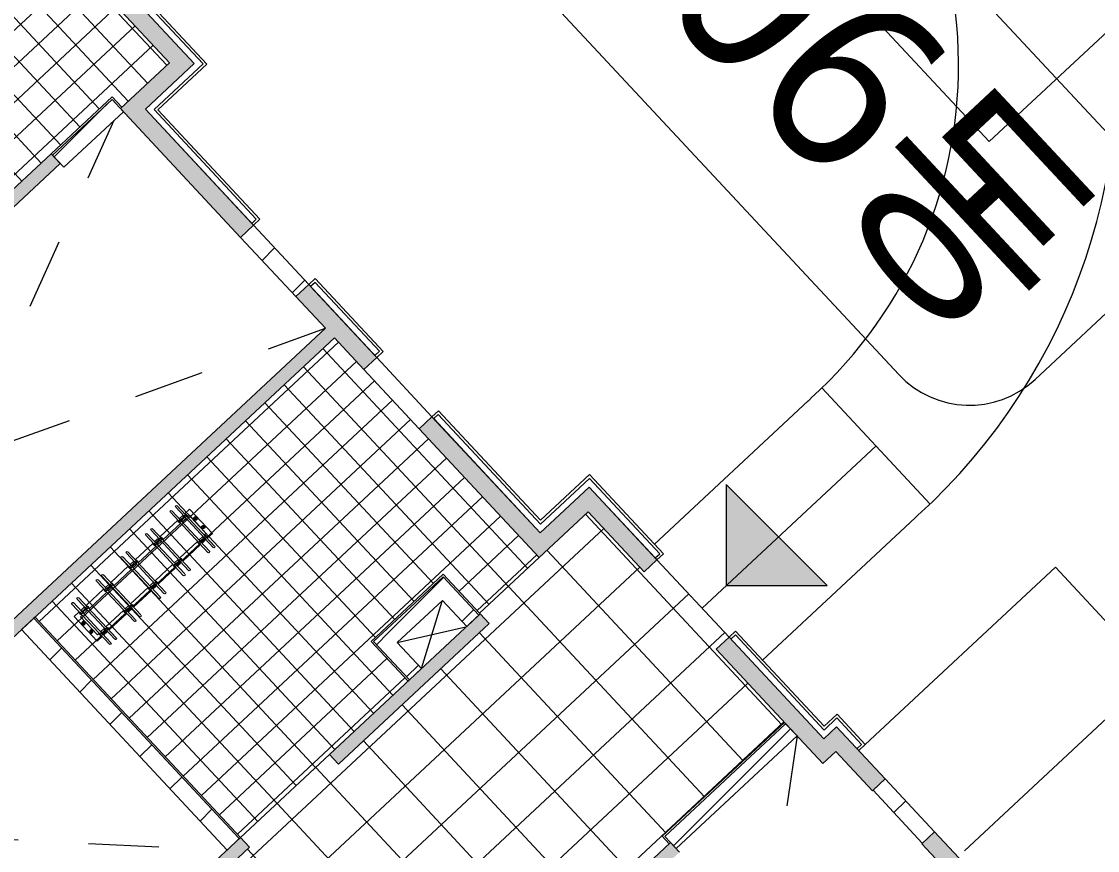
# Model space of a CAD drawing. Header units: millimetres. Extents: x -71377 to 516042, y -145869 to 441446.
# Drawn here: x 242137 to 254349, y 116749 to 126157 of the extents above; entities that cross this region are included whole.
import ezdxf

# ---------------------------------------------------------------- set-up
doc = ezdxf.new("R2010")
doc.units = ezdxf.units.MM
doc.header["$LTSCALE"] = 1000
doc.linetypes.add('_점선_S_', pattern=[1.6, 0.8, -0.8])
for name, color, linetype, lineweight in [('06', 6, 'Continuous', 5), ('A-fnsh', 5, 'Continuous', 5), ('A-hat', 251, 'Continuous', 5), ('A-insu', 251, 'Continuous', 5), ('A-text-2', 7, 'Continuous', 5), ('A_bwall', 3, 'Continuous', 5), ('A_cwall', 2, 'Continuous', 5), ('A_fnsh', 5, 'Continuous', 5), ('A_fnsh-4', 4, 'Continuous', 5), ('AA_오픈', 8, '_점선_S_', 5), ('조경라인_dwg', 8, 'Continuous', 5), ('패밀리로 가져오기', 8, 'Continuous', 5)]:
    doc.layers.add(name, color=color, linetype=linetype, lineweight=lineweight)
doc.styles.add('나눔고딕_2', font='NanumGothic.ttf', dxfattribs={"height": 2000})
pattern_1 = [(45, (165969.5, 243949.9), (-353.5534, 353.5534), [])]

# ---------------------------------------------------------------- blocks, each defined once
blk = doc.blocks.new('자전거보관소_2D - 자전거보관소_dwg-3619136-지반층 배치도')
at = {"layer": '패밀리로 가져오기'}
for p, q in [((1167, 2016), (543, 2016)), ((1167, 1993), (543, 1993)), ((665, 1993), (665, 1934)), ((684, 1994), (684, 1934)), ((696, 1994), (696, 1934)), ((715, 1993), (715, 1934)), ((995, 1993), (995, 1934)), ((1014, 1994), (1014, 1934)), ((1026, 1994), (1026, 1934)), ((1045, 1993), (1045, 1934)), ((1167, 1934), (543, 1934)), ((1167, 1911), (543, 1911)), ((665, 1911), (665, 1634)), ((715, 1911), (715, 1634)), ((995, 1911), (995, 1634)), ((1045, 1911), (1045, 1634)), ((1167, 1634), (543, 1634)), ((1167, 1611), (543, 1611)), ((665, 1611), (665, 1552)), ((684, 1612), (684, 1552)), ((696, 1612), (696, 1552)), ((715, 1611), (715, 1552)), ((995, 1611), (995, 1552)), ((1014, 1612), (1014, 1552)), ((1026, 1612), (1026, 1552)), ((1045, 1611), (1045, 1552)), ((1167, 1552), (543, 1552)), ((1167, 1529), (543, 1529)), ((665, 1529), (665, 1252)), ((715, 1529), (715, 1252)), ((995, 1529), (995, 1252)), ((1045, 1529), (1045, 1252)), ((1167, 1252), (543, 1252)), ((1167, 1229), (543, 1229)), ((665, 1229), (665, 1170)), ((684, 1230), (684, 1170)), ((696, 1230), (696, 1170)), ((715, 1229), (715, 1170)), ((995, 1229), (995, 1170)), ((1014, 1230), (1014, 1170)), ((1026, 1230), (1026, 1170)), ((1045, 1229), (1045, 1170)), ((1167, 1170), (543, 1170)), ((1167, 1147), (543, 1147)), ((665, 1147), (665, 870)), ((715, 1147), (715, 870)), ((995, 1147), (995, 870)), ((1045, 1147), (1045, 870)), ((1167, 870), (543, 870)), ((1167, 847), (543, 847)), ((1167, 788), (543, 788)), ((1167, 765), (543, 765)), ((665, 847), (665, 788)), ((665, 765), (665, 488)), ((684, 848), (684, 788)), ((696, 848), (696, 788)), ((715, 847), (715, 788)), ((715, 765), (715, 488)), ((995, 847), (995, 788)), ((995, 765), (995, 488)), ((1014, 848), (1014, 788)), ((1026, 848), (1026, 788)), ((1045, 847), (1045, 788)), ((1045, 765), (1045, 488)), ((1167, 488), (543, 488)), ((1167, 465), (543, 465)), ((1167, 406), (543, 406)), ((1167, 384), (543, 384)), ((665, 465), (665, 406)), ((684, 465), (684, 406)), ((696, 465), (696, 406)), ((715, 465), (715, 406)), ((995, 465), (995, 406)), ((1014, 465), (1014, 406)), ((1026, 465), (1026, 406)), ((1045, 465), (1045, 406))]:
    blk.add_line(p, q, dxfattribs=at)
at = {"layer": '패밀리로 가져오기', "flags": 128}
for points in [[(1045, 2016), (1045, 2094), (665, 2094), (665, 2016)], [(995, 2016), (995, 2044), (715, 2044), (715, 2016)], [(665, 384), (665, 305), (1045, 305), (1045, 384)], [(715, 384), (715, 355), (995, 355), (995, 384)]]:
    blk.add_lwpolyline(points, dxfattribs=at)
for points in [[(798, 2050), (782, 2050), (772, 2060), (772, 2076), (782, 2087), (798, 2087), (808, 2076), (808, 2060)], [(928, 2050), (912, 2050), (902, 2060), (902, 2076), (912, 2087), (928, 2087), (938, 2076), (938, 2060)], [(798, 348), (782, 348), (772, 338), (772, 322), (782, 311), (798, 311), (808, 322), (808, 338)], [(928, 348), (912, 348), (902, 338), (902, 322), (912, 311), (928, 311), (938, 322), (938, 338)]]:
    blk.add_lwpolyline(points, close=True, dxfattribs=at)
at = {"layer": '패밀리로 가져오기'}
for centre in [(790, 2068), (920, 2068), (790, 330), (920, 330)]:
    blk.add_circle(centre, 8, dxfattribs=at)
for centre, radius, start, end in [((543, 2005), 11.2, 90, 270), ((690, 2005), 21.1, 31.8156, 148.1844), ((690, 2005), 21.2, 211.8156, 252.5282), ((690, 2005), 11.1, 90, 270), ((690, 2005), 11.1, 270, 90), ((690, 2005), 21.2, 287.4718, 328.1844), ((1020, 2004), 21.1, 31.8156, 148.1844), ((1020, 2004), 21.1, 211.8156, 252.5282), ((1020, 2005), 11.1, 90, 270), ((1020, 2005), 11.1, 270, 90), ((1020, 2004), 21.1, 287.4718, 328.1844), ((1167, 2005), 11.2, 270, 90), ((543, 1923), 11.2, 90, 270), ((690, 1923), 21.1, 107.4718, 148.1844), ((690, 1923), 21.2, 211.8156, 328.1844), ((690, 1923), 11.2, 90, 270), ((690, 1923), 11.2, 270, 90), ((690, 1923), 21.1, 31.8156, 72.5282), ((1020, 1923), 21.1, 107.4718, 148.1844), ((1020, 1923), 21.2, 211.8156, 270), ((1020, 1923), 11.2, 90, 270), ((1020, 1923), 11.2, 270, 90), ((1020, 1923), 21.1, 270, 328.1844), ((1020, 1923), 21.1, 31.8156, 72.5282), ((1167, 1923), 11.2, 270, 90), ((543, 1623), 11.2, 90, 270), ((690, 1623), 21.2, 31.8156, 148.1844), ((690, 1623), 21.2, 211.8156, 252.5282), ((690, 1623), 11.1, 90, 270), ((690, 1623), 11.1, 270, 90), ((690, 1623), 21.2, 287.4718, 328.1844), ((1020, 1622), 21.2, 31.8156, 148.1844), ((1020, 1622), 21.1, 211.8156, 252.5282), ((1020, 1623), 11.1, 90, 270), ((1020, 1623), 11.1, 270, 90), ((1020, 1622), 21.2, 287.4718, 328.1844), ((1167, 1623), 11.2, 270, 90), ((543, 1541), 11.2, 90, 270), ((690, 1541), 21.1, 107.4718, 148.1844), ((690, 1541), 21.2, 211.8156, 328.1844), ((690, 1541), 11.2, 90, 270), ((690, 1541), 11.2, 270, 90), ((690, 1541), 21.1, 31.8156, 72.5282), ((1020, 1541), 21.1, 107.4718, 148.1844), ((1020, 1541), 21.2, 211.8156, 270), ((1020, 1541), 11.2, 90, 270), ((1020, 1541), 11.2, 270, 90), ((1020, 1541), 21.1, 270, 328.1844), ((1020, 1541), 21.1, 31.8156, 72.5282), ((1167, 1541), 11.2, 270, 90), ((543, 1241), 11.2, 90, 270), ((690, 1241), 21.2, 31.8156, 148.1844), ((690, 1241), 21.1, 211.8156, 252.5282), ((690, 1241), 11.2, 90, 270), ((690, 1241), 11.2, 270, 90), ((690, 1241), 21.1, 287.4718, 328.1844), ((1020, 1241), 21.2, 31.8156, 148.1844), ((1020, 1241), 21.1, 211.8156, 252.5282), ((1020, 1241), 11.2, 90, 270), ((1020, 1241), 11.2, 270, 90), ((1020, 1241), 21.2, 287.4718, 328.1844), ((1167, 1241), 11.2, 270, 90), ((543, 1159), 11.2, 90, 270), ((690, 1159), 21.1, 107.4718, 148.1844), ((690, 1159), 21.1, 211.8156, 270), ((690, 1159), 11.1, 90, 270), ((690, 1159), 11.1, 270, 90), ((690, 1159), 21.1, 270, 328.1844), ((690, 1159), 21.2, 31.8156, 72.5282), ((1020, 1159), 21.2, 107.4718, 148.1844), ((1020, 1159), 21.1, 211.8156, 270), ((1020, 1159), 11.2, 90, 270), ((1020, 1159), 11.2, 270, 90), ((1020, 1159), 21.1, 270, 328.1844), ((1020, 1159), 21.1, 31.8156, 72.5282), ((1167, 1159), 11.2, 270, 90), ((543, 859), 11.2, 90, 270), ((690, 859), 21.2, 31.8156, 148.1844), ((690, 859), 11.1, 90, 270), ((690, 859), 11.1, 270, 90), ((1020, 859), 21.2, 31.8156, 148.1844), ((1020, 859), 11.2, 90, 270), ((1020, 859), 11.2, 270, 90), ((1167, 859), 11.2, 270, 90), ((543, 777), 11.2, 90, 270), ((690, 859), 21.1, 211.8156, 252.5282), ((690, 777), 21.2, 107.4718, 148.1844), ((690, 777), 21.1, 211.8156, 270), ((690, 777), 11.1, 90, 270), ((690, 777), 11.1, 270, 90), ((690, 777), 21.2, 270, 328.1844), ((690, 859), 21.2, 287.4718, 328.1844), ((690, 777), 21.1, 31.8156, 72.5282), ((1020, 859), 21.2, 211.8156, 252.5282), ((1020, 777), 21.1, 107.4718, 148.1844), ((1020, 777), 21.2, 211.8156, 270), ((1020, 777), 11.2, 90, 270), ((1020, 777), 11.2, 270, 90), ((1020, 777), 21.2, 270, 328.1844), ((1020, 859), 21.2, 287.4718, 328.1844), ((1020, 777), 21.2, 31.8156, 72.5282), ((1167, 777), 11.2, 270, 90), ((690, 477), 21.2, 31.8156, 148.1844), ((1020, 477), 21.1, 31.8156, 148.1844), ((543, 477), 11.2, 90, 270), ((543, 395), 11.2, 90, 270), ((690, 477), 21.1, 211.8156, 252.5282), ((690, 395), 21.2, 107.4718, 148.1844), ((690, 395), 21.1, 211.8156, 270), ((690, 477), 11.1, 90, 270), ((690, 395), 11.1, 90, 270), ((690, 477), 11.1, 270, 90), ((690, 395), 11.1, 270, 90), ((690, 395), 21.1, 270, 328.1844), ((690, 477), 21.1, 287.4718, 328.1844), ((690, 395), 21.2, 31.8156, 72.5282), ((1020, 477), 21.2, 211.8156, 252.5282), ((1020, 395), 21.2, 107.4718, 148.1844), ((1020, 395), 21.2, 211.8156, 270), ((1020, 477), 11.2, 90, 270), ((1020, 395), 11.2, 90, 270), ((1020, 477), 11.2, 270, 90), ((1020, 395), 11.2, 270, 90), ((1020, 395), 21.1, 270, 328.1844), ((1020, 477), 21.1, 287.4718, 328.1844), ((1020, 395), 21.1, 31.8156, 72.5282), ((1167, 477), 11.2, 270, 90), ((1167, 395), 11.2, 270, 90)]:
    blk.add_arc(centre, radius, start, end, dxfattribs=at)
blk = doc.blocks.new('자전거보관소_2D - 자전거보관소_2D-6313826-지반층 배치도')
at = {"extrusion": (0, 0, -1), "zscale": -1, "rotation": 180}
blk.add_blockref('자전거보관소_2D - 자전거보관소_dwg-3619136-지반층 배치도', (665, 305), dxfattribs=at)
blk = doc.blocks.new('조경라인_dwg_A$Cb8b4522a-7862174-지반층 배치도')
at = {"layer": '06'}
for p, q in [((178070, 26434), (179298, 25117)), ((176709, 23934), (178684, 25776))]:
    blk.add_line(p, q, dxfattribs=at)
blk = doc.blocks.new('조경라인_dwg-6847807-지반층 배치도')
at = {"layer": '06'}
for p, q in [((249321, 120225), (251064, 121851)), ((250548, 118909), (252282, 120526))]:
    blk.add_line(p, q, dxfattribs=at)
for centre, radius, start, end in [((247673, 125661), 5100, 312.1605, 51.7453), ((247673, 125661), 6900, 312.2406, 10.7291), ((253110, 119656), 3000, 132.1605, 133), ((254328, 118332), 3000, 132.2406, 133)]:
    blk.add_arc(centre, radius, start, end, dxfattribs=at)
blk.add_blockref('조경라인_dwg_A$Cb8b4522a-7862174-지반층 배치도', (73152, 95564))
blk = doc.blocks.new('동이름 - 동이름-6850952-지반층 배치도')
at = {"layer": 'A-text-2'}
for p, q in [((-3.023, 1.8), (3.042, 1.8)), ((4.1, 0.742), (4.1, -0.706)), ((-4.1, 0.723), (-4.1, -0.721)), ((-3.021, -1.8), (3.006, -1.8))]:
    blk.add_line(p, q, dxfattribs=at)
for centre, radius, start, end in [((-3.023, 0.723), 1.077, 90, 180), ((3.042, 0.742), 1.058, 0, 90), ((-3.021, -0.721), 1.079, 180, 270), ((3.006, -0.706), 1.094, 270, 360)]:
    blk.add_arc(centre, radius, start, end, dxfattribs=at)
blk = doc.blocks.new('패밀리2 - 패밀리2-6852550-지반층 배치도')
at = {"layer": 'A-text-2'}
blk.add_hatch(color=256, dxfattribs=at).paths.add_polyline_path([(4.217, 1.08), (5.837, 1.08), (5.027, 0.27)])
for p, q in [((4.217, 1.08), (5.027, 0.27)), ((5.837, 1.08), (4.217, 1.08)), ((5.027, 0.27), (5.837, 1.08))]:
    blk.add_line(p, q, dxfattribs=at)

msp = doc.modelspace()

# ---------------------------------------------------------------- hatches: boundary and pattern name
at = {"layer": 'A-hat'}
h = msp.add_hatch(dxfattribs=at)
h.set_pattern_fill('FP_199', color=256, scale=1000, style=0, pattern_type=2)
h.set_pattern_definition([(133, (366282.6, 16294.98), (-219.4061, -204.5995), []), (223, (366282.6, 16294.98), (204.5995, -219.4061), [])])
h.paths.add_polyline_path([(240759.4, 123056.9), (243165.5, 125300.7), (243274.6, 125183.7), (243815.8, 125688.4), (243215.7, 126332), (243361.9, 126468.4), (242543.6, 127346), (242397.3, 127209.6), (241589.1, 128076.2), (240203.2, 126783.8), (240124.8, 126868), (238563.3, 125411.9), (240744.7, 123072.6)])
for points in [[(243952.2, 125542.1), (244098.5, 125678.5), (243361.9, 126468.4), (243215.7, 126332), (243825, 125678.5)], [(243396.4, 125023.8), (243952.2, 125542.1), (243815.8, 125688.4), (243260, 125170), (243269.2, 125160.2)], [(244624, 123707.3), (244770.3, 123843.7), (243542.7, 125160.2), (243396.4, 125023.8), (244537.4, 123800.2)], [(240682.5, 122780.1), (242576.7, 124546.5), (242474.4, 124656.2), (240580.2, 122889.8)], [(246022.1, 122208.1), (246168.4, 122344.5), (245397.7, 123170.9), (245251.4, 123034.5), (245894.9, 122344.5)], [(239701.8, 116984.3), (245687.9, 122566.4), (245585.6, 122676.1), (239599.5, 117094)], [(247877.1, 120218.8), (248023.4, 120355.2), (246795.8, 121671.6), (246649.5, 121535.2), (247375.9, 120756.3)], [(249203.6, 119910.7), (249349.9, 120047.1), (248579.2, 120873.5), (248433, 120737.1), (249076.4, 120047.1)], [(248013.5, 120072.5), (248569.4, 120590.8), (248433, 120737.1), (247877.1, 120218.8)], [(245734.8, 117728.8), (247446.2, 119324.6), (247343.9, 119434.4), (245632.5, 117838.5)], [(251096.2, 117881.2), (251242.4, 118017.6), (250168.3, 119169.4), (250022, 119033), (250301.4, 118733.5)], [(251794.9, 117425.2), (251941.1, 117561.6), (251388.7, 118154), (251242.4, 118017.6), (251667.7, 117561.6)], [(251096.2, 117881.2), (251232.6, 117734.9), (251378.8, 117871.3), (251242.4, 118017.6)], [(243343.3, 115498.6), (244725.5, 116787.6), (244623.2, 116897.3), (243241, 115608.3)], [(252797.4, 116350.1), (252943.7, 116486.5), (252500.4, 116961.9), (252354.1, 116825.5), (252670.2, 116486.5)], [(247938.1, 115380.6), (248040.4, 115270.9), (249605.5, 116730.4), (249503.2, 116840.1)]]:
    msp.add_hatch(color=256, dxfattribs=at).paths.add_polyline_path(points)
h = msp.add_hatch(dxfattribs=at)
h.set_pattern_fill('FP_12', color=256, scale=1000, style=0, pattern_type=2)
h.set_pattern_definition(pattern_1)
h.paths.add_polyline_path([(242617.6, 124502.6), (243294.1, 125133.5), (243164.5, 125272.4), (242488, 124641.6)])
h = msp.add_hatch(dxfattribs=at)
h.set_pattern_fill('FP_12', color=256, scale=1000, style=0, pattern_type=2)
h.set_pattern_definition(pattern_1)
h.paths.add_polyline_path([(244624, 123707.3), (245251.4, 123034.5), (245397.7, 123170.9), (244770.3, 123843.7)])
h = msp.add_hatch(dxfattribs=at)
h.set_pattern_fill('FP_158', color=256, scale=1000, style=0, pattern_type=2)
h.set_pattern_definition([(133, (365283.82, 5929.05), (-219.4061, -204.5995), []), (223, (365283.82, 5929.05), (204.5995, -219.4061), [])])
h.paths.add_polyline_path([(244623.2, 116897.3), (246524.7, 118670.5), (246105.3, 119120.3), (246924.4, 119884.1), (247337, 119441.7), (248013.5, 120072.5), (245687.9, 122566.4), (242290.8, 119398.5), (244608.6, 116913)])
h = msp.add_hatch(dxfattribs=at)
h.set_pattern_fill('FP_159', color=256, scale=1000, style=0, pattern_type=2)
h.set_pattern_definition([(133, (262289.5, 132212.74), (-438.812, -409.199), []), (223, (262289.5, 132212.74), (409.199, -438.812), [])])
h.paths.add_polyline_path([(248083.2, 108289.6), (249297.2, 109421.7), (247837.8, 110986.8), (250083, 113080.5), (247938.1, 115380.6), (249488.6, 116826.5), (249410.2, 116910.6), (250796.1, 118203), (250022, 119033), (250168.3, 119169.4), (249349.9, 120047.1), (249203.6, 119910.7), (248569.4, 120590.8), (247343.9, 119434.4), (247446.2, 119324.6), (245734.8, 117728.8), (245632.5, 117838.5), (244623.2, 116897.3), (244725.5, 116787.6), (242282.8, 114509.7), (245072.2, 111518.5), (244925.9, 111382.1), (246153.5, 110065.7), (246299.8, 110202.1), (248052.5, 108322.5)])
h.paths.add_polyline_path([(248328.9, 111779.8), (248124.3, 111999.2), (248563.1, 112408.4), (248767.7, 112189), (248343.7, 111793.6)])
h.paths.add_polyline_path([(249072.4, 112404.7), (248867.8, 112624.1), (249526, 113237.9), (249730.6, 113018.5), (249087.2, 112418.5)])
h.paths.add_polyline_path([(245914.4, 112741.4), (245778, 112887.7), (247079.8, 114101.7), (247216.2, 113955.4), (246541.1, 113325.9)])
h = msp.add_hatch(dxfattribs=at)
h.set_pattern_fill('FP_12', color=256, scale=1000, style=0, pattern_type=2)
h.set_pattern_definition(pattern_1)
h.paths.add_polyline_path([(247190.3, 119291.1), (247329.2, 119420.7), (246923.4, 119855.9), (246784.5, 119726.3), (246914.1, 119587.3)])
h = msp.add_hatch(dxfattribs=at)
h.set_pattern_fill('FP_12', color=256, scale=1000, style=0, pattern_type=2)
h.set_pattern_definition(pattern_1)
h.paths.add_polyline_path([(246272.5, 119248.9), (246402.1, 119109.9), (246914.1, 119587.3), (246784.5, 119726.3)])
h = msp.add_hatch(dxfattribs=at)
h.set_pattern_fill('FP_12', color=256, scale=1000, style=0, pattern_type=2)
h.set_pattern_definition(pattern_1)
h.paths.add_polyline_path([(244469.6, 116754.1), (244608.6, 116883.7), (242276.2, 119384.9), (242137.2, 119255.3), (243632.4, 117651.9)])
h = msp.add_hatch(dxfattribs=at)
h.set_pattern_fill('FP_12', color=256, scale=1000, style=0, pattern_type=2)
h.set_pattern_definition(pattern_1)
h.paths.add_polyline_path([(246539.4, 118684.2), (246678.3, 118813.7), (246272.5, 119248.9), (246133.6, 119119.3)])
h = msp.add_hatch(dxfattribs=at)
h.set_pattern_fill('FP_12', color=256, scale=1000, style=0, pattern_type=2)
h.set_pattern_definition(pattern_1)
h.paths.add_polyline_path([(249568, 116770.6), (250939.3, 118049.4), (250809.7, 118188.3), (249438.4, 116909.6)])
h = msp.add_hatch(dxfattribs=at)
h.set_pattern_fill('FP_12', color=256, scale=1000, style=0, pattern_type=2)
h.set_pattern_definition(pattern_1)
h.paths.add_polyline_path([(252361.4, 116832.3), (252500.4, 116961.9), (251941.1, 117561.6), (251802.2, 117432)])

# ---------------------------------------------------------------- linework, layer by layer
at = {"layer": 'A-fnsh'}
for p, q in [((231774, 147685.2), (253120.6, 124793.9)), ((261092.3, 132227.7), (253120.6, 124793.9)), ((242474.4, 124656.2), (243165.5, 125300.7)), ((246795.8, 121671.6), (246168.4, 122344.5)), ((246649.5, 121535.2), (246022.1, 122208.1)), ((246022.1, 122208.1), (246649.5, 121535.2)), ((247337, 119441.7), (248013.5, 120072.5)), ((248013.5, 120072.5), (247337, 119441.7)), ((250168.3, 119169.4), (249349.9, 120047.1)), ((253871.7, 119963.5), (251714.2, 117951.6)), ((254997, 118756.7), (253871.7, 119963.5)), ((246924.4, 119884.1), (247337, 119441.7)), ((242290.8, 119398.5), (244623.2, 116897.3)), ((246524.7, 118670.5), (246105.3, 119120.3)), ((252839.5, 116744.8), (254997, 118756.7)), ((249410.2, 116910.6), (250796.1, 118203)), ((245632.5, 117838.5), (244623.2, 116897.3))]:
    msp.add_line(p, q, dxfattribs=at)
at = {"layer": 'A-insu'}
for p, q in [((243382.4, 126446.4), (244098.5, 125678.5)), ((244098.5, 125678.5), (243542.7, 125160.2)), ((243542.7, 125160.2), (244749.8, 123865.7)), ((245418.2, 123149), (246147.9, 122366.4)), ((246816.3, 121649.7), (248023.4, 120355.2)), ((248023.4, 120355.2), (248579.2, 120873.5)), ((248579.2, 120873.5), (249329.4, 120069)), ((251242.4, 118017.6), (251388.7, 118154))]:
    msp.add_line(p, q, dxfattribs=at)
at = {"layer": 'A_bwall'}
for p, q in [((243164.5, 125272.4), (242488, 124641.6)), ((243294.1, 125133.5), (243164.5, 125272.4)), ((242617.6, 124502.6), (243294.1, 125133.5)), ((242488, 124641.6), (242617.6, 124502.6)), ((245397.7, 123170.9), (244770.3, 123843.7)), ((244624, 123707.3), (245251.4, 123034.5)), ((246923.4, 119855.9), (246133.6, 119119.3)), ((247329.2, 119420.7), (246923.4, 119855.9)), ((246402.1, 119109.9), (246914.1, 119587.3)), ((246914.1, 119587.3), (247190.3, 119291.1)), ((242276.2, 119384.9), (242137.2, 119255.3)), ((244608.6, 116883.7), (242276.2, 119384.9)), ((247190.3, 119291.1), (247329.2, 119420.7)), ((242137.2, 119255.3), (244469.6, 116754.1)), ((246133.6, 119119.3), (246539.4, 118684.2)), ((246678.3, 118813.7), (246402.1, 119109.9)), ((246539.4, 118684.2), (246678.3, 118813.7)), ((250809.7, 118188.3), (249438.4, 116909.6)), ((250939.3, 118049.4), (250809.7, 118188.3)), ((249568, 116770.6), (250939.3, 118049.4)), ((251941.1, 117561.6), (251802.2, 117432)), ((252500.4, 116961.9), (251941.1, 117561.6)), ((251802.2, 117432), (252361.4, 116832.3)), ((244469.6, 116754.1), (244608.6, 116883.7)), ((249438.4, 116909.6), (249568, 116770.6))]:
    msp.add_line(p, q, dxfattribs=at)
at = {"layer": 'A_cwall'}
for p, q in [((244098.5, 125678.5), (243361.9, 126468.4)), ((243215.7, 126332), (243815.8, 125688.4)), ((243815.8, 125688.4), (243260, 125170)), ((243542.7, 125160.2), (244098.5, 125678.5)), ((243260, 125170), (244624, 123707.3)), ((244770.3, 123843.7), (243542.7, 125160.2)), ((242474.4, 124656.2), (240580.2, 122889.8)), ((242576.7, 124546.5), (242474.4, 124656.2)), ((240682.5, 122780.1), (242576.7, 124546.5)), ((244624, 123707.3), (244770.3, 123843.7)), ((244770.3, 123843.7), (244624, 123707.3)), ((245251.4, 123034.5), (245397.7, 123170.9)), ((246168.4, 122344.5), (245397.7, 123170.9)), ((245251.4, 123034.5), (245585.6, 122676.1)), ((245585.6, 122676.1), (239599.5, 117094)), ((239701.8, 116984.3), (245687.9, 122566.4)), ((245687.9, 122566.4), (246022.1, 122208.1)), ((246022.1, 122208.1), (246168.4, 122344.5)), ((246795.8, 121671.6), (246649.5, 121535.2)), ((248023.4, 120355.2), (246795.8, 121671.6)), ((246649.5, 121535.2), (248013.5, 120072.5)), ((248579.2, 120873.5), (248023.4, 120355.2)), ((249349.9, 120047.1), (248579.2, 120873.5)), ((248013.5, 120072.5), (248569.4, 120590.8)), ((248569.4, 120590.8), (249203.6, 119910.7)), ((249203.6, 119910.7), (249349.9, 120047.1)), ((247343.9, 119434.4), (245632.5, 117838.5)), ((245734.8, 117728.8), (247446.2, 119324.6)), ((247446.2, 119324.6), (247343.9, 119434.4)), ((250168.3, 119169.4), (250022, 119033)), ((251242.4, 118017.6), (250168.3, 119169.4)), ((250022, 119033), (251232.6, 117734.9)), ((251388.7, 118154), (251242.4, 118017.6)), ((251941.1, 117561.6), (251388.7, 118154)), ((251232.6, 117734.9), (251378.8, 117871.3)), ((251378.8, 117871.3), (251794.9, 117425.2)), ((245632.5, 117838.5), (245734.8, 117728.8)), ((251794.9, 117425.2), (251941.1, 117561.6)), ((244623.2, 116897.3), (243241, 115608.3)), ((244725.5, 116787.6), (244623.2, 116897.3)), ((252500.4, 116961.9), (252354.1, 116825.5)), ((252943.7, 116486.5), (252500.4, 116961.9)), ((243343.3, 115498.6), (244725.5, 116787.6)), ((249503.2, 116840.1), (247938.1, 115380.6)), ((249605.5, 116730.4), (249503.2, 116840.1)), ((252354.1, 116825.5), (252661, 116496.3))]:
    msp.add_line(p, q, dxfattribs=at)
at = {"layer": 'A_fnsh'}
for p, q in [((243165.5, 125300.7), (242474.4, 124656.2)), ((243274.6, 125183.7), (243165.5, 125300.7)), ((246924.4, 119884.1), (246105.3, 119120.3)), ((247343.9, 119434.4), (247337, 119441.7)), ((242290.8, 119398.5), (242276.2, 119384.9)), ((247329.2, 119420.7), (247343.9, 119434.4)), ((246524.7, 118670.5), (246539.4, 118684.2)), ((244608.6, 116883.7), (244623.2, 116897.3)), ((249410.2, 116910.6), (249488.6, 116826.5)), ((249503.2, 116840.1), (249438.4, 116909.6)), ((249488.6, 116826.5), (249503.2, 116840.1))]:
    msp.add_line(p, q, dxfattribs=at)
at = {"layer": 'A_fnsh-4'}
for p, q in [((244239.8, 125673.6), (243435.1, 126536.6)), ((244197.4, 125675), (243433.6, 126494.2)), ((243641.6, 125156.7), (244197.4, 125675)), ((243684, 125155.2), (244239.8, 125673.6)), ((244801, 123913.4), (243641.6, 125156.7)), ((244843.4, 123911.9), (243684, 125155.2)), ((244749.8, 123865.7), (244801, 123913.4)), ((244749.8, 123865.7), (244770.3, 123843.7)), ((244770.3, 123843.7), (244843.4, 123911.9)), ((245470.9, 123239.1), (245397.7, 123170.9)), ((246241.5, 122412.7), (245470.9, 123239.1)), ((245469.4, 123196.7), (245418.2, 123149)), ((246199.1, 122414.1), (245469.4, 123196.7)), ((246147.9, 122366.4), (246199.1, 122414.1)), ((246147.9, 122366.4), (246168.4, 122344.5)), ((246168.4, 122344.5), (246241.5, 122412.7)), ((246868.9, 121739.8), (246795.8, 121671.6)), ((246867.5, 121697.4), (246816.3, 121649.7)), ((248026.9, 120454.1), (246867.5, 121697.4)), ((248028.3, 120496.5), (246868.9, 121739.8)), ((248582.7, 120972.4), (248026.9, 120454.1)), ((248584.2, 121014.8), (248028.3, 120496.5)), ((249380.6, 120116.8), (248582.7, 120972.4)), ((249423, 120115.3), (248584.2, 121014.8)), ((249329.4, 120069), (249380.6, 120116.8)), ((249329.4, 120069), (249349.9, 120047.1)), ((249349.9, 120047.1), (249423, 120115.3)), ((250241.4, 119237.6), (250168.3, 119169.4)), ((250239.9, 119195.2), (250188.8, 119147.5)), ((251245.9, 118116.5), (250239.9, 119195.2)), ((251247.4, 118158.9), (250241.4, 119237.6)), ((251392.2, 118252.9), (251245.9, 118116.5)), ((251393.6, 118295.3), (251247.4, 118158.9)), ((251671.8, 117953), (251392.2, 118252.9)), ((251714.2, 117951.6), (251393.6, 118295.3)), ((251620.6, 117905.3), (251671.8, 117953)), ((251641.1, 117883.4), (251714.2, 117951.6))]:
    msp.add_line(p, q, dxfattribs=at)
at = {"layer": 'AA_오픈'}
for p, q in [((239599.5, 117094), (243189.1, 125035.5)), ((237413.3, 119731.6), (245585.6, 122676.1)), ((246678.3, 118813.7), (246914.1, 119587.3)), ((246402.1, 119109.9), (247190.3, 119291.1)), ((250939.3, 118049.4), (250236.6, 113223.7)), ((239701.8, 116984.3), (244469.6, 116754.1))]:
    msp.add_line(p, q, dxfattribs=at)

# ---------------------------------------------------------------- block references
at = {"layer": 'A-text-2'}
for name, p, xscale, yscale, zscale, rotation in [('동이름 - 동이름-6850952-지반층 배치도', (251361.8, 125575.6), 999.9999999999999, 999.9999999999999, 999.9999999999999, 313.0000000000001), ('패밀리2 - 패밀리2-6852550-지반층 배치도', (246390, 123121.1), 1000, 1000, 1000, 315.0000000000006)]:
    msp.add_blockref(name, p, dxfattribs=dict(at, xscale=xscale, yscale=yscale, zscale=zscale, rotation=rotation))
at = {"layer": '조경라인_dwg', "rotation": 8.537736462515947e-07}
msp.add_blockref('조경라인_dwg-6847807-지반층 배치도', (0, 0), dxfattribs=at)
at = {"layer": '패밀리로 가져오기', "rotation": 313.0000012484759}
msp.add_blockref('자전거보관소_2D - 자전거보관소_2D-6313826-지반층 배치도', (244044.6, 120623.8), dxfattribs=at)

# ---------------------------------------------------------------- texts
at = {"layer": 'A-text-2', "insert": (251317.7, 125575.6), "char_height": 2000, "width": 9522.7, "attachment_point": 5, "rotation": 313, "line_spacing_factor": 1.2, "style": '나눔고딕_2'}
msp.add_mtext('\\pxqc,t6.35,12.7,19.05,25.4,31.75,38.1,44.45,50.8,57.15,63.5,69.85,76.2,82.55,88.9,95.25,101.6,107.95,114.3,120.65,127,133.35,139.7,146.05,152.4,158.75,165.1,171.45,177.8,184.15,190.5,196.85,203.2;{206동}', dxfattribs=at)

doc.saveas('drawing.dxf')
